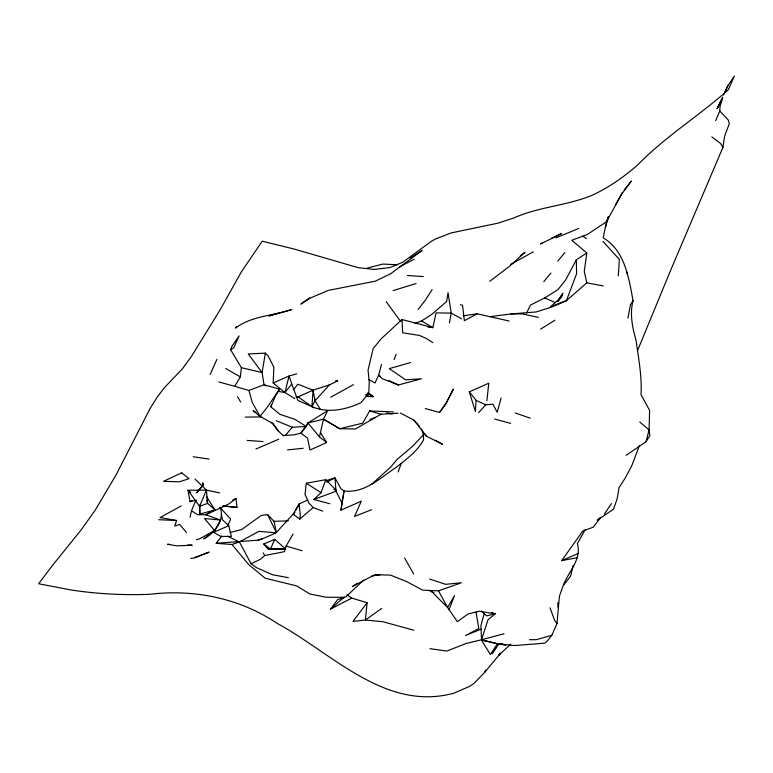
<?xml version="1.0" encoding="UTF-8"?>
<svg xmlns="http://www.w3.org/2000/svg" width="773" height="773" viewBox="0 0 773 773"><rect width="100%" height="100%" fill="white"/><g stroke="black" fill="none" stroke-linecap="round" stroke-linejoin="round"><path stroke-width="1.16" d="M313.819 407.922L311.934 406.656L315.046 400.801L315.055 399.071M294.832 398.617L284.879 392.539L273.178 382.964L273.864 367.098L268.057 355.841L265.352 353.135L248.23 353.928L262.066 372.576L264.057 384.751L266.057 385.92M371.504 509.716L354.527 516.461L361.3 501.184L340.97 510.151L341.975 502.856L336.023 491.251L334.941 477.83L325.877 480.816M715.634 120.694L719.808 111.041L719.963 106.751L722.707 97.176M368.779 393.09L369.281 381.852L368.054 370.219L373.127 348.7L380.818 339.144L401.989 319.5L432.841 327.655L436.049 312.901L451.2 313.113L461.597 318.834M492.304 653.755L498.846 643.928L514.615 645.542L544.704 643.184L547.12 641.281L551.825 635.329L557.014 623.531L559.401 596.234L563.082 585.741L570.6 576.136L573.189 565.382M469.298 391.853L476.1 400.317L475.395 411.507L469.298 391.853L488.778 383.195L486.893 400.714M618.303 275.884L619.376 259.477L603.008 241.437M335.579 380.76L337.753 380.876L329.366 384.915L313.065 390.172L311.934 406.656C328.032 413.565 345.744 409.777 361.03 402.636L366.663 395.689M367.088 602.766L365.397 620.023L352.961 621.405L367.088 602.766L351.841 598.089L346.845 594.775M221.832 535.989L216.189 543.303L258.201 540.153L265.187 537.621L275.98 532.926L293.073 514.2L299.827 519.07L300.272 514.895L299.122 503.986L307.77 499.957M333.849 489.464L336.042 490.13L325.752 479.695L306.292 483.222L305.016 494.276L308.881 503.01L313.142 507.513L322.728 511.156M218.798 381.939L234.779 386.326L240.316 376.895L241.389 367.668L230.567 349.696L232.084 346.13L239.099 335.878L233.697 347.869L230.567 349.696M615.569 204.69L622.545 192.458L606.447 221.764L587.296 234.499L571.788 240.248L586.794 253.003L584.272 271.42L586.775 282.879L567.797 299.431M637.396 350.942L671.003 269.419L722.939 147.392L724.639 136.048L729.354 123.603L728.272 120.028L719.808 111.041M340.97 510.151L344.053 490.971L340.951 488.768L334.941 477.83L326.815 482.178M608.351 216.604L606.447 221.764L603.23 237.804C624.98 250.877 628.826 277.874 633.048 300.726C629.57 313.954 632.411 327.626 636.092 340.487C638.469 358.411 642.131 376.374 641.001 394.539L649.61 410.395L649.098 429.923L649.842 435.653L645.986 441.769L626.111 455.345M265.352 353.135L262.066 372.576L241.389 367.668M210.053 533.901L203.753 538.858C214.884 533.041 224.904 520.181 220.141 507.127M341.975 502.856L344.053 490.971C364.779 493.561 380.103 477.917 396.018 467.501C406.144 459.307 417.256 451.577 423.565 439.856L423.208 433.112L421.391 428.938M367.397 396.433L367.996 392.993L373.407 396.665L367.397 396.433L365.958 394.935L367.996 392.993L373.407 396.665L368.151 396.191L365.958 394.935L369.05 394.143M449.471 322.776L451.2 313.113L448.06 292.754L446.61 301.499L431.431 314.688L421.575 320.892L414.956 323.414M271.497 422.242L278.638 431.402L283.218 435.508L293.721 434.909L300.89 433.16L306.282 426.474L294.919 419.343L279.913 414.328L270.917 406.917L271.362 404.588M627.918 318.176L630.449 304.881L633.048 300.726M190.1 517.224L191.491 510.74L195.84 500.537M305.345 426.696L300.89 433.16L307.509 438.107L309.963 450.031L326.602 442.543L319.481 436.88L323.491 419.169L327.646 410.676L307.896 423.005L306.62 424.85M563.623 584.494C568.899 571.247 581.905 558.995 577.363 543.661L585.2 529.592M278.367 391.389L284.879 392.539L289.112 375.987L296.735 373.852M645.986 441.769L649.098 429.923L639.754 421.961M381.504 364.498L378.635 375.185L375.021 382.993L368.789 379.591M484.188 613.472L480.912 625.705L481.55 639.744L497.406 643.725L490.42 654.557L481.463 640.141L497.406 643.725M202.758 484.777L202.671 482.816L203.531 484.565L196.719 492.701L203.531 484.565L202.941 484.111M501.146 398.047L497.155 412.27L492.923 404.231L485.695 404.839L476.1 400.317M605.452 227.552L608.496 216.711M293.044 534.095L286.116 546.038L284.454 551.671L264.781 555.536L260.201 559.439L251.041 563.691L239.388 541.921L227.552 536.23M429.981 648.692L446.91 651.04L465.848 643.59L481.55 639.744L487.985 619.782L495.203 613.839L491.86 612.516M639.368 445.702L631.85 465.52L625.318 477.859L619.009 487.744L617.183 498.662L613.54 509.165L597.249 520.219L600.563 517.504L593.278 527.167L582.784 531.032L561.7 560.618L577.334 557.691M181.278 505.89L160.098 517.552L176.602 520.49L174.737 526.046L179.703 524.432L186.496 532.558M566.812 299.644L576.59 273.758L576.329 259.844L586.794 253.003M398.172 471.974L401.158 463.568M329.868 503.764L313.886 499.513L321.056 492.662L325.752 479.695M449.084 609.675L454.505 595.577L447.577 607.52L457.365 621.676L467.916 614.042L479.299 611.211L495.203 613.839L486.594 615.878L481.444 611.114M394.046 359.609L396.143 354.324M270.917 406.917L275.14 396.549L279.517 389.138L264.057 384.751L248.925 390.462L234.779 386.326M194.999 479.028L206.43 490.092L199.579 506.344L199.849 514.113L214.942 509.909L206.613 496.72M485.676 670.094L484.574 672.481L473.839 683.516L469.453 686.434L453.993 693.13C385.524 711.962 332.11 653.204 277.159 623.357C239.63 598.196 194.158 588.929 149.585 594.311L149.353 594.321C123.158 595.307 96.896 593.925 70.981 589.973L38.65 583.741L52.748 565.082L81.059 530.007L95.118 510.306L115.931 475.182L150.233 408.26L157.199 397.09L164.253 387.853L182.554 368.653L191.656 356.082L220.479 309.239L241.195 272.164L262.211 241.205L294.136 249.032L358.121 267.642L373.977 269.429L389.669 267.632L402.694 262.269L431.479 241.244L435.643 238.915L451.142 232.944L498.005 223.155L513.543 218.121C538.385 206.826 566.203 205.821 591.364 195.598L591.896 195.366C608.506 187.791 623.511 177.21 637.271 165.287L638.121 164.533C665.514 136.348 699.217 115.737 728.359 89.707L734.35 76.044L727.837 85.88L723.499 95.089M274.753 539.332L270.482 549.033L267.864 548.849L263.786 543.95L274.753 539.332L285.556 549.004L270.482 549.033L263.786 543.95M210.15 374.451L216.933 359.31M722.552 98.509L717.189 108.607L722.05 98.19M398.163 413.197L380.992 414.212L355.512 428.967L339.724 428.725L323.491 419.169L307.896 423.005L306.282 426.474L292.32 427.247L276.241 420.725M717.189 108.607L719.721 103.196M724.282 93.456L727.837 85.88M526.539 313.094L530.491 305.055L544.752 297.905L557.971 289.624L565.594 280.048L576.329 259.844M227.871 524.964L230.441 519.852M293.846 514.316L294.899 512.248M295.953 510.18L299.122 503.986L293.073 514.2M393.457 411.922L369.639 410.946L362.73 423.169L339.724 428.725L323.491 419.169M221.532 514.586L222.295 519.669L228.76 525.659L231.34 536.414L220.933 536.472L213.619 532.307L220.585 520.065L205.763 514.799L197.444 514.692L191.491 510.74M558.154 301.344L562.85 293.267L557.594 301.286M196.448 539.67L199.405 538.926L215.184 530.162M432.136 289.614L425.15 300.436L418.096 309.538M279.517 389.138L267.313 407.207L260.24 416.087M604.447 513.968L611.453 503.61M439.518 412.482L446.533 402.501L453.393 389.051L445.403 404.54L439.518 412.482L425.314 408.559M236.635 326.496L235.494 328.09C251.979 315.626 273.082 316.031 291.875 309.49L268.917 315.944L279.285 313.055M424.116 434.068L412.695 446.176L397.554 459.036L390.452 467.259L371.436 484.497M557.826 301.412L562.116 295.605L559.565 298.774L550.386 306.736L567.14 300.378L551.68 307.074L536.133 311.954L510.924 313.935L490.15 316.65M621.26 194.67L631.319 181.143L624.246 189.965M351.841 598.089L330.515 609.105L337.569 599.655L345.734 597.027L363.687 580.021M293.547 389.689L297.779 384.21L313.065 390.172L315.046 400.801L320.331 409.458M284.879 392.539L291.769 384.046L289.112 375.987L273.178 382.964M543.777 281.691L550.869 273.062M500.614 653.185L484.574 672.481M557.787 261.042L564.879 252.587M292.32 427.247L285.218 435.547L283.218 435.508M499.996 653.881L498.74 655.272L510.673 644.17M315.046 400.801L329.366 384.915M478.574 412.714L485.695 404.839M330.515 609.105L344.12 597.162M299.827 519.07L313.142 507.513M489.811 281.314L509.9 265.97L525.031 252.278L520.248 255.844M222.682 505.977L236.963 507.388L236.016 498.45L228.528 504.141L205.763 514.799L209.812 512.306M309.538 297.808L300.852 304.089L310.997 297.721L328.322 290.397L375.33 281.159L390.752 273.71L422.116 250.423L410.231 258.134M381.63 608.428L365.397 620.023L382.809 621.714L413.913 630.227M357.281 583.296L352.372 586.552L374.644 574.803L390.433 575.083L406.511 581.538L422.696 590.147L438.504 590.862L461.394 582.774L445.683 584.33L429.662 579.054M540.607 329.124L554.879 320.225M543.158 242.345L540.424 244.036L561.391 233.678L551.555 238.2M510.74 264.405L533.293 251.853M330.747 397.235L353.416 384.654M509.194 321.037L477.173 313.799L464.351 320.698L462.525 305.2L460.341 304.736M399.68 266.791L414.135 259.264M232.905 500.034L236.016 498.45M219.716 492.942L206.43 490.092L188.032 490.275L190.023 501.619L191.936 500.73M296.059 396.781L298.136 396.878L313.065 390.172M213.619 532.307L228.76 525.659M561.7 560.618L578.339 553.41M255.892 449.026L278.705 439.248M369.9 419.594L375.349 417.314M555.913 237.92L578.726 228.45M480.941 629.241L465.462 635.503L478.825 628.584L476.052 612.071M313.886 499.513L336.023 491.251M194.709 557.449L209.116 552.144L194.632 557.884L190.699 558.521M216.189 543.303L232.016 544.501L239.388 541.921L258.926 531.351L275.294 532.761M393.138 290.609L416.067 283.517M258.201 540.153L262.511 538.878M410.55 362.556L389.321 368.634L405.632 379.823L421.362 378.809L398.385 384.983L382.306 378.702L378.635 375.185L380.529 376.374M551.825 635.329L536.259 639.677L529.505 639.696M481.55 639.744L504.015 633.773M367.223 268.105L382.751 264.066L397.486 264.762M230.112 532.462L241.553 529.611L261.4 515.388L267.651 514.634L274.009 521.34L276.222 531.718M190.023 501.619L196.477 500.141M371.997 575.972L380.19 574.658M463.278 315.848L477.173 313.799M287.488 449.905L303.19 448.282M502.421 643.609L498.846 643.928L505.764 645.339M274.009 521.34L288.406 520.838M245.312 417.12L261.516 416.908M510.924 313.935L522.2 313.886L538.317 317.365M344.565 597.326L326.003 597.239L309.731 593.964L296.9 585.963L265.226 578.243L248.742 564.638L232.016 544.501M267.864 548.849L285.556 549.004M187.694 545.042L192.216 545.197L176.891 545.835L167.49 544.289L169.722 544.385M158.668 519.717L176.602 520.49M407.41 275.507L423.237 276.57M387.118 413.371L392.423 413.758L386.626 413.149M247.205 440.417L263.033 441.576M220.585 520.065L204.497 518.509L214.797 530.761M223.378 505.948L236.963 507.388M428.145 327.114L432.841 327.655L421.575 320.892M193.153 456.766L209.039 459.065M586.775 282.879L603.22 285.904M288.406 577.682L272.492 574.745L256.375 567.614L251.041 563.691M494.643 419.053L510.624 423.382M369.639 410.946L380.992 414.212M286.116 546.038L302.117 550.734M515.282 412.966L530.162 418.164M544.752 297.905L555.343 302.649M388.877 380.48L398.385 384.983M429.073 590.398L433.904 592.804M425.247 434.3L423.208 433.112L426.445 436.175L442.61 444.378L435.46 440.224M400.453 413.062L413.942 420.174L419.391 426.184M255.921 412.28L253.109 410.705L259.883 416.261L273.12 423.71L278.638 431.402M225.648 368.499L240.316 376.895M432.812 342.623L425.904 338.255L419.391 335.434L402.675 332.767L401.989 319.5M306.292 483.222L321.056 492.662M298.136 396.878L311.934 406.656L297.847 400.375L291.769 384.046M582.919 236.171L586.388 238.654M711.856 136.956L720.552 143.44L722.939 147.392M190.728 492.382L188.032 490.275L199.579 506.344L207.618 503.378L214.942 509.909M431.894 591.828L447.577 607.52L438.504 590.862M220.199 507.639L230.586 519.041M307.896 423.005L319.481 436.88M413.942 420.174L426.445 436.175M386.162 301.634L400.714 321.549M557.014 623.531L554.608 620.323L550.028 607.907M320.428 432.455L326.602 442.543M263.168 552.879L264.781 555.536M237.485 396.646L240.712 402.095M404.608 558.058L413.642 573.914M259.67 415.652L252.317 402.598L248.925 390.462M267.651 514.634L275.951 531.795M626.343 271.458L627.347 274.202M206.642 500.15L207.618 503.378L206.43 490.092M557.777 602.737L557.99 607.259M199.763 505.059L199.849 514.113M181.684 472.815L163.547 481.308L179.355 481.821L189.008 478.69L181.684 472.815"/></g></svg>
